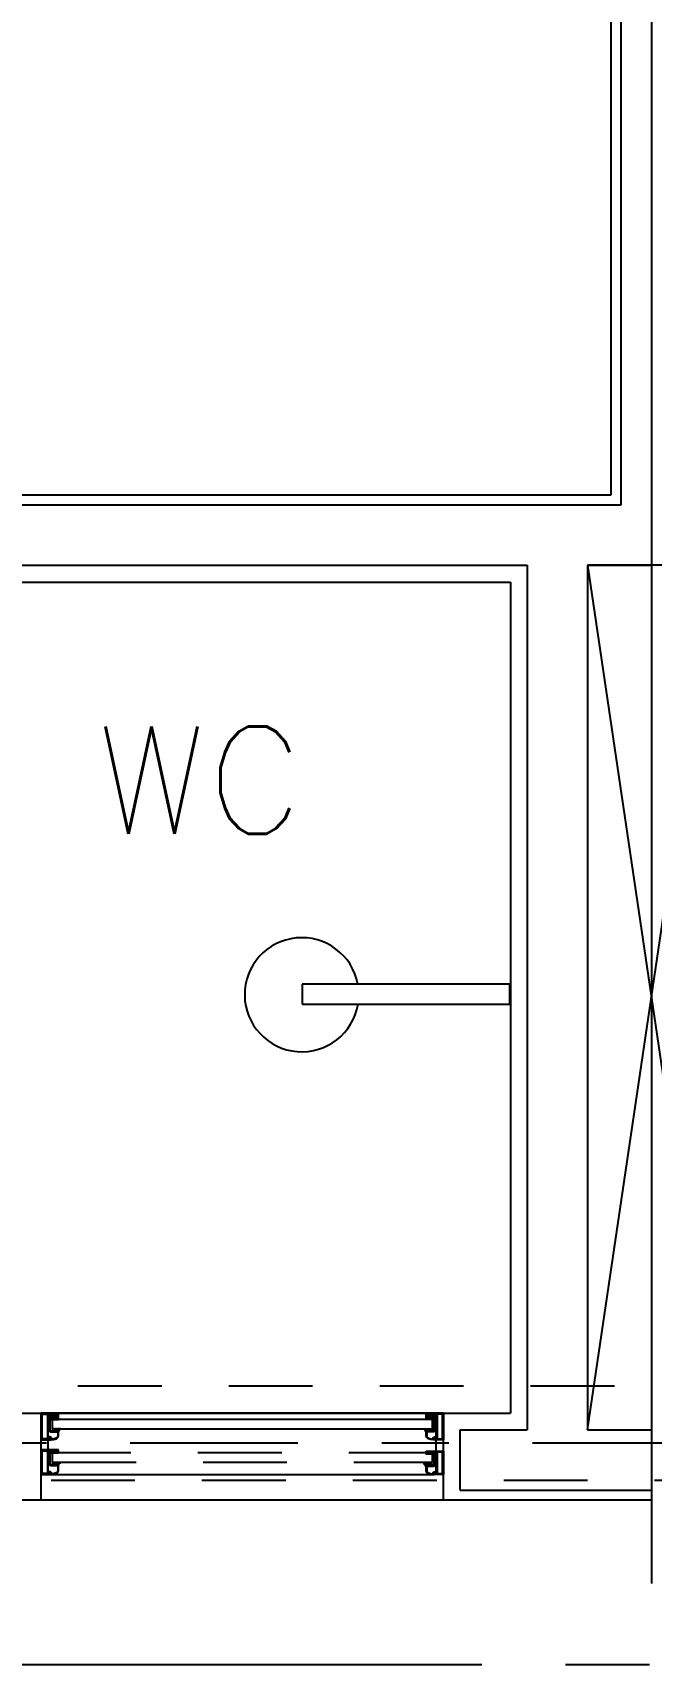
# Model space of a CAD drawing. Header units: millimetres. Extents: x 188.6 to 263.2, y 40.1 to 120.1.
# Drawn here: x 239.551 to 240.473, y 70.395 to 72.829 of the extents above; entities that cross this region are included whole.
import ezdxf

# ---------------------------------------------------------------- set-up
doc = ezdxf.new("R2010")
doc.units = ezdxf.units.MM
for name, pattern in [('ACAD_ISO14W100', [24, 12, -3, 0, -3, 0, -3, 0, -3]), ('CENTER2', [1.125, 0.75, -0.125, 0.125, -0.125]), ('DASHDOT2', [0.5, 0.25, -0.125, 0, -0.125]), ('HIDDEN2', [0.1875, 0.125, -0.0625]), ('XREF-TIPO$0$HIDDEN', [0.375, 0.25, -0.125])]:
    doc.linetypes.add(name, pattern=pattern)
for name, color, linetype in [('ARQ', 8, 'Continuous'), ('ARQ-TXT', 8, 'Continuous'), ('ESTR-VIGAS', 11, 'HIDDEN2'), ('ESTRUTURA', 7, 'Continuous'), ('GAS-TUBO-PISO', 6, 'CENTER2'), ('SPDA-MALHA', 162, 'ACAD_ISO14W100')]:
    doc.layers.add(name, color=color, linetype=linetype)
doc.styles.add('60-75', font='romans.shx', dxfattribs={"height": 0.12})

# ---------------------------------------------------------------- blocks, each defined once
blk = doc.blocks.new('XREF-TIPO$0$CHUVEIRO')
at = {"color": 0}
for p, q in [((216.39, 104.5817), (216.39, 104.8912)), ((216.39, 104.8912), (216.42, 104.8912)), ((216.42, 104.8912), (216.42, 104.5817)), ((216.39, 104.5817), (216.42, 104.5817))]:
    blk.add_line(p, q, dxfattribs=at)
at = {"color": 0, "extrusion": (0, 0, -1)}
blk.add_ellipse((216.4058, 104.8916), major_axis=(-0.0851, 0), ratio=1, start_param=4.898771, end_param=10.827741, dxfattribs=at)
blk = doc.blocks.new('XREF-TIPO$0$Z$W@#1289')
h = blk.add_hatch()
h.set_pattern_fill('ANSI31', color=0, scale=0.0003, style=0)
h.paths.add_polyline_path([(-0.0352, 0.0907), (-0.0242, 0.0907), (-0.0242, 0.0824), (-0.0334, 0.0824), (-0.0352, 0.0824)])
h = blk.add_hatch()
h.set_pattern_fill('ANSI31', color=0, scale=0.0003, style=0)
h.paths.add_polyline_path([(0.5352, 0.0824), (0.5352, 0.0907), (0.5242, 0.0907), (0.5242, 0.0824)])
h = blk.add_hatch()
h.set_pattern_fill('ANSI31', color=0, scale=0.0003, style=0)
h.paths.add_polyline_path([(-0.0352, 0.0324), (-0.0352, 0.0357), (-0.0242, 0.0357), (-0.0242, 0.0324), (-0.0255, 0.0324)])
h = blk.add_hatch()
h.set_pattern_fill('ANSI31', color=0, scale=0.0003, style=0)
h.paths.add_polyline_path([(0.5242, 0.0305), (0.5242, 0.0338), (0.5352, 0.0338), (0.5352, 0.0305), (0.5338, 0.0305)])
at = {"color": 0}
for p, q in [((-0.05, 0), (-0.05, 0.0919)), ((-0.0242, 0.0919), (0.5242, 0.0919)), ((-0.0392, 0.0369), (-0.0392, 0.0519)), ((0.5392, 0.035), (0.5392, 0.0519)), ((0.55, 0.035), (0.55, 0.0519)), ((-0.0392, 0), (-0.0392, 0.0353)), ((-0.0392, 0), (0.5356, 0))]:
    blk.add_line(p, q, dxfattribs=at)
for points in [[(-0.0242, 0.0919), (-0.05, 0.0919), (-0.05, 0.0519), (-0.0356, 0.0519, 0.446841), (-0.0352, 0.0523), (-0.0352, 0.0526, 0.480957), (-0.0357, 0.0531), (-0.0362, 0.0531), (-0.0362, 0.0547, 0.329606), (-0.0365, 0.0551), (-0.0367, 0.0552), (-0.0371, 0.0552), (-0.0373, 0.0549), (-0.0373, 0.0535, -0.409991), (-0.0377, 0.0531), (-0.0388, 0.0531, -0.414214), (-0.0392, 0.0535), (-0.0392, 0.0903, -0.414214), (-0.0388, 0.0907), (-0.0377, 0.0907, -0.414214), (-0.0373, 0.0903), (-0.0373, 0.0833, 0.414214), (-0.0369, 0.0829), (-0.0366, 0.0829, 0.414214), (-0.0362, 0.0833), (-0.0362, 0.0903, -0.414214), (-0.0358, 0.0907), (-0.0242, 0.0907), (-0.0242, 0.0919)], [(0.5242, 0.0919), (0.55, 0.0919), (0.55, 0.0519), (0.5356, 0.0519, -0.446841), (0.5352, 0.0523), (0.5352, 0.0526, -0.480957), (0.5357, 0.0531), (0.5362, 0.0531), (0.5362, 0.0547, -0.329606), (0.5365, 0.0551), (0.5367, 0.0552), (0.5371, 0.0552), (0.5373, 0.0549), (0.5373, 0.0535, 0.409991), (0.5377, 0.0531), (0.5388, 0.0531, 0.414214), (0.5392, 0.0535), (0.5392, 0.0903, 0.414214), (0.5388, 0.0907), (0.5377, 0.0907, 0.414214), (0.5373, 0.0903), (0.5373, 0.0833, -0.414214), (0.5369, 0.0829), (0.5366, 0.0829, -0.414214), (0.5362, 0.0833), (0.5362, 0.0903, 0.414214), (0.5358, 0.0907), (0.5242, 0.0907), (0.5242, 0.0919)], [(-0.0242, 0.0369), (-0.05, 0.0369), (-0.05, 0), (-0.0356, 0, 0.446841), (-0.0352, 0.0004), (-0.0352, 0.0007, 0.480957), (-0.0357, 0.0012), (-0.0362, 0.0012), (-0.0362, 0.0028, 0.329606), (-0.0365, 0.0032), (-0.0367, 0.0033), (-0.0371, 0.0033), (-0.0373, 0.003), (-0.0373, 0.0016, -0.409991), (-0.0377, 0.0012), (-0.0388, 0.0012, -0.414214), (-0.0392, 0.0016), (-0.0392, 0.0353, -0.414214), (-0.0388, 0.0357), (-0.0377, 0.0357, -0.414214), (-0.0373, 0.0353), (-0.0373, 0.0333, 0.414214), (-0.0369, 0.0329), (-0.0366, 0.0329, 0.414214), (-0.0362, 0.0333), (-0.0362, 0.0353, -0.414214), (-0.0358, 0.0357), (-0.0242, 0.0357), (-0.0242, 0.0369)], [(0.5242, 0.035), (0.55, 0.035), (0.55, 0), (0.5356, 0, -0.446841), (0.5352, 0.0004), (0.5352, 0.0007, -0.480957), (0.5357, 0.0012), (0.5362, 0.0012), (0.5362, 0.0028, -0.329606), (0.5365, 0.0032), (0.5367, 0.0033), (0.5371, 0.0033), (0.5373, 0.003), (0.5373, 0.0016, 0.409991), (0.5377, 0.0012), (0.5388, 0.0012, 0.414214), (0.5392, 0.0016), (0.5392, 0.0334, 0.414214), (0.5388, 0.0338), (0.5377, 0.0338, 0.414214), (0.5373, 0.0334), (0.5373, 0.0314, -0.414214), (0.5369, 0.031), (0.5366, 0.031, -0.414214), (0.5362, 0.0314), (0.5362, 0.0334, 0.414214), (0.5358, 0.0338), (0.5242, 0.0338), (0.5242, 0.035)]]:
    blk.add_lwpolyline(points, format="xyb", dxfattribs=at)
for points in [[(-0.0489, 0.0907), (-0.0403, 0.0907), (-0.0403, 0.0532), (-0.0489, 0.0532), (-0.0489, 0.0907)], [(-0.0486, 0.0904), (-0.0406, 0.0904), (-0.0406, 0.0535), (-0.0486, 0.0535)], [(-0.0242, 0.0907), (-0.0352, 0.0907), (-0.0352, 0.0824), (-0.0242, 0.0824)], [(-0.0334, 0.0684), (0.5338, 0.0684), (0.5338, 0.0824), (-0.0334, 0.0824)], [(0.5242, 0.0907), (0.5352, 0.0907), (0.5352, 0.0824), (0.5242, 0.0824)], [(0.5489, 0.0907), (0.5403, 0.0907), (0.5403, 0.0532), (0.5489, 0.0532), (0.5489, 0.0907)], [(0.5486, 0.0904), (0.5406, 0.0904), (0.5406, 0.0535), (0.5486, 0.0535)], [(-0.0489, 0.0357), (-0.0403, 0.0357), (-0.0403, 0.0013), (-0.0489, 0.0013), (-0.0489, 0.0357)], [(-0.0486, 0.0354), (-0.0406, 0.0354), (-0.0406, 0.0016), (-0.0486, 0.0016)], [(-0.0242, 0.0357), (-0.0352, 0.0357), (-0.0352, 0.0324), (-0.0242, 0.0324)], [(0.5242, 0.0338), (0.5352, 0.0338), (0.5352, 0.0305), (0.5242, 0.0305)], [(0.5489, 0.0338), (0.5403, 0.0338), (0.5403, 0.0013), (0.5489, 0.0013), (0.5489, 0.0338)], [(0.5486, 0.0335), (0.5406, 0.0335), (0.5406, 0.0016), (0.5486, 0.0016)]]:
    blk.add_lwpolyline(points, close=True, dxfattribs=at)
for points in [[(-0.0242, 0.0581), (-0.0242, 0.0654), (-0.0243, 0.0656), (-0.0246, 0.0658), (-0.0248, 0.0658), (-0.0251, 0.0656), (-0.0252, 0.0654), (-0.0252, 0.0648), (-0.0352, 0.0648), (-0.0359, 0.065), (-0.0362, 0.0658), (-0.0362, 0.0818), (-0.0365, 0.0825), (-0.0376, 0.0829), (-0.0378, 0.0834), (-0.0375, 0.0835), (-0.0374, 0.0838), (-0.0376, 0.0892), (-0.038, 0.0894), (-0.0383, 0.0894), (-0.0387, 0.0892), (-0.0388, 0.0839), (-0.0388, 0.0834), (-0.0383, 0.0822), (-0.0372, 0.0818), (-0.0372, 0.0658), (-0.0366, 0.0643), (-0.0352, 0.0638), (-0.0256, 0.0638), (-0.0253, 0.0636), (-0.0252, 0.0634), (-0.0252, 0.0581), (-0.0259, 0.0558), (-0.0276, 0.0544), (-0.0307, 0.0534), (-0.0338, 0.0529), (-0.0341, 0.053), (-0.0342, 0.0533), (-0.0342, 0.0539), (-0.0345, 0.0548), (-0.0352, 0.0556), (-0.0361, 0.0561), (-0.0364, 0.0562), (-0.0366, 0.0563), (-0.0384, 0.0563), (-0.0387, 0.0561), (-0.0388, 0.0557), (-0.0386, 0.0554), (-0.0378, 0.055), (-0.0376, 0.055), (-0.0374, 0.055), (-0.037, 0.0553), (-0.0366, 0.0553), (-0.0358, 0.0548), (-0.0356, 0.0545), (-0.0356, 0.0542), (-0.0362, 0.0539), (-0.0362, 0.0536), (-0.0361, 0.0534), (-0.0358, 0.0533), (-0.0352, 0.0533), (-0.0352, 0.0523), (-0.0351, 0.052), (-0.0348, 0.0519), (-0.0309, 0.0523), (-0.0272, 0.0535), (-0.025, 0.0553), (-0.0242, 0.0581)], [(0.5242, 0.0581), (0.5242, 0.0654), (0.5243, 0.0656), (0.5246, 0.0658), (0.5248, 0.0658), (0.5251, 0.0656), (0.5252, 0.0654), (0.5252, 0.0648), (0.5352, 0.0648), (0.5359, 0.065), (0.5362, 0.0658), (0.5362, 0.0818), (0.5365, 0.0825), (0.5376, 0.0829), (0.5378, 0.0834), (0.5375, 0.0835), (0.5374, 0.0838), (0.5376, 0.0892), (0.538, 0.0894), (0.5383, 0.0894), (0.5387, 0.0892), (0.5388, 0.0839), (0.5388, 0.0834), (0.5383, 0.0822), (0.5372, 0.0818), (0.5372, 0.0658), (0.5366, 0.0643), (0.5352, 0.0638), (0.5256, 0.0638), (0.5253, 0.0636), (0.5252, 0.0634), (0.5252, 0.0581), (0.5259, 0.0558), (0.5276, 0.0544), (0.5307, 0.0534), (0.5338, 0.0529), (0.5341, 0.053), (0.5342, 0.0533), (0.5342, 0.0539), (0.5345, 0.0548), (0.5352, 0.0556), (0.5361, 0.0561), (0.5364, 0.0562), (0.5366, 0.0563), (0.5384, 0.0563), (0.5387, 0.0561), (0.5388, 0.0557), (0.5386, 0.0554), (0.5378, 0.055), (0.5376, 0.055), (0.5374, 0.055), (0.537, 0.0553), (0.5366, 0.0553), (0.5358, 0.0548), (0.5356, 0.0545), (0.5356, 0.0542), (0.5362, 0.0539), (0.5362, 0.0536), (0.5361, 0.0534), (0.5358, 0.0533), (0.5352, 0.0533), (0.5352, 0.0523), (0.5351, 0.052), (0.5348, 0.0519), (0.5309, 0.0523), (0.5272, 0.0535), (0.525, 0.0553), (0.5242, 0.0581)], [(-0.0316, 0.0673), (-0.031, 0.0675), (-0.0303, 0.0676), (-0.0301, 0.0677), (-0.03, 0.068), (-0.0302, 0.0683), (-0.0311, 0.0683), (-0.0321, 0.068), (-0.033, 0.0674), (-0.0331, 0.0672), (-0.0331, 0.067), (-0.0328, 0.0664), (-0.0321, 0.0662), (-0.0291, 0.0662), (-0.0289, 0.0661), (-0.0289, 0.066), (-0.0289, 0.0659), (-0.0288, 0.0658), (-0.0287, 0.0657), (-0.0259, 0.0657), (-0.0257, 0.0658), (-0.0257, 0.0659), (-0.0257, 0.066), (-0.0256, 0.0661), (-0.0255, 0.0662), (-0.0244, 0.0662), (-0.0242, 0.0662), (-0.0242, 0.066), (-0.0242, 0.0646), (-0.0241, 0.0643), (-0.0238, 0.0642), (-0.0236, 0.0643), (-0.0234, 0.0645), (-0.0229, 0.0664), (-0.0223, 0.0672), (-0.0211, 0.0676), (-0.021, 0.0678), (-0.021, 0.0682), (-0.0212, 0.0683), (-0.0224, 0.0683), (-0.0231, 0.0681), (-0.0237, 0.0674), (-0.0237, 0.0674), (-0.0239, 0.0673), (-0.0252, 0.0673), (-0.0245, 0.0675), (-0.0239, 0.0676), (-0.0236, 0.0677), (-0.0235, 0.068), (-0.0235, 0.0682), (-0.0236, 0.0683), (-0.0247, 0.0683), (-0.0257, 0.0679), (-0.0265, 0.0674), (-0.0266, 0.0673), (-0.0268, 0.0673), (-0.0286, 0.0673), (-0.0279, 0.0675), (-0.0272, 0.0676), (-0.0269, 0.0677), (-0.0268, 0.068), (-0.0269, 0.0683), (-0.0281, 0.0683), (-0.0291, 0.068), (-0.0299, 0.0674), (-0.03, 0.0673), (-0.0302, 0.0673), (-0.0316, 0.0673)], [(0.5316, 0.0673), (0.531, 0.0675), (0.5303, 0.0676), (0.5301, 0.0677), (0.53, 0.068), (0.5302, 0.0683), (0.5311, 0.0683), (0.5321, 0.068), (0.533, 0.0674), (0.5331, 0.0672), (0.5331, 0.067), (0.5328, 0.0664), (0.5321, 0.0662), (0.5291, 0.0662), (0.5289, 0.0661), (0.5289, 0.066), (0.5289, 0.0659), (0.5288, 0.0658), (0.5287, 0.0657), (0.5259, 0.0657), (0.5257, 0.0658), (0.5257, 0.0659), (0.5257, 0.066), (0.5256, 0.0661), (0.5255, 0.0662), (0.5244, 0.0662), (0.5242, 0.0662), (0.5242, 0.066), (0.5242, 0.0646), (0.5241, 0.0643), (0.5238, 0.0642), (0.5236, 0.0643), (0.5234, 0.0645), (0.5229, 0.0664), (0.5223, 0.0672), (0.5211, 0.0676), (0.521, 0.0678), (0.521, 0.0682), (0.5212, 0.0683), (0.5224, 0.0683), (0.5231, 0.0681), (0.5237, 0.0674), (0.5237, 0.0674), (0.5239, 0.0673), (0.5252, 0.0673), (0.5245, 0.0675), (0.5239, 0.0676), (0.5236, 0.0677), (0.5235, 0.068), (0.5235, 0.0682), (0.5236, 0.0683), (0.5247, 0.0683), (0.5257, 0.0679), (0.5265, 0.0674), (0.5266, 0.0673), (0.5268, 0.0673), (0.5286, 0.0673), (0.5279, 0.0675), (0.5272, 0.0676), (0.5269, 0.0677), (0.5268, 0.068), (0.5269, 0.0683), (0.5281, 0.0683), (0.5291, 0.068), (0.5299, 0.0674), (0.53, 0.0673), (0.5302, 0.0673), (0.5316, 0.0673)], [(-0.0242, 0.0062), (-0.0242, 0.0154), (-0.0243, 0.0156), (-0.0246, 0.0158), (-0.0248, 0.0158), (-0.0251, 0.0156), (-0.0252, 0.0154), (-0.0252, 0.0148), (-0.0352, 0.0148), (-0.0359, 0.015), (-0.0362, 0.0158), (-0.0362, 0.0318), (-0.0365, 0.0325), (-0.0376, 0.0329), (-0.0378, 0.0334), (-0.0375, 0.0335), (-0.0374, 0.0338), (-0.0376, 0.0342), (-0.038, 0.0344), (-0.0383, 0.0344), (-0.0387, 0.0342), (-0.0388, 0.0339), (-0.0388, 0.0334), (-0.0383, 0.0322), (-0.0372, 0.0318), (-0.0372, 0.0158), (-0.0366, 0.0143), (-0.0352, 0.0138), (-0.0256, 0.0138), (-0.0253, 0.0136), (-0.0252, 0.0134), (-0.0252, 0.0062), (-0.0259, 0.0039), (-0.0276, 0.0025), (-0.0307, 0.0015), (-0.0338, 0.001), (-0.034, 0.0011), (-0.0342, 0.0014), (-0.0342, 0.002), (-0.0345, 0.0029), (-0.0352, 0.0037), (-0.0361, 0.0042), (-0.0364, 0.0043), (-0.0366, 0.0044), (-0.0384, 0.0044), (-0.0387, 0.0042), (-0.0388, 0.0038), (-0.0386, 0.0035), (-0.0378, 0.0031), (-0.0376, 0.0031), (-0.0374, 0.0031), (-0.037, 0.0034), (-0.0366, 0.0034), (-0.0358, 0.0029), (-0.0356, 0.0026), (-0.0356, 0.0023), (-0.0362, 0.002), (-0.0362, 0.0017), (-0.0361, 0.0015), (-0.0358, 0.0013), (-0.0352, 0.0013), (-0.0352, 0.0004), (-0.0351, 0.0001), (-0.0348, 0), (-0.0309, 0.0004), (-0.0272, 0.0016), (-0.025, 0.0034), (-0.0242, 0.0062)], [(0.5242, 0.0062), (0.5242, 0.0135), (0.5243, 0.0137), (0.5246, 0.0139), (0.5248, 0.0139), (0.5251, 0.0137), (0.5252, 0.0135), (0.5252, 0.0129), (0.5352, 0.0129), (0.5359, 0.0131), (0.5362, 0.0139), (0.5362, 0.0299), (0.5365, 0.0306), (0.5376, 0.031), (0.5378, 0.0315), (0.5375, 0.0316), (0.5374, 0.0319), (0.5376, 0.0323), (0.538, 0.0325), (0.5383, 0.0325), (0.5387, 0.0323), (0.5388, 0.032), (0.5388, 0.0315), (0.5383, 0.0303), (0.5372, 0.0299), (0.5372, 0.0139), (0.5366, 0.0124), (0.5352, 0.0119), (0.5256, 0.0119), (0.5253, 0.0117), (0.5252, 0.0115), (0.5252, 0.0062), (0.5259, 0.0039), (0.5276, 0.0025), (0.5307, 0.0015), (0.5338, 0.001), (0.5341, 0.0011), (0.5342, 0.0014), (0.5342, 0.002), (0.5345, 0.0029), (0.5352, 0.0037), (0.5361, 0.0042), (0.5364, 0.0043), (0.5366, 0.0044), (0.5384, 0.0044), (0.5387, 0.0042), (0.5388, 0.0038), (0.5386, 0.0035), (0.5378, 0.0031), (0.5376, 0.0031), (0.5374, 0.0031), (0.537, 0.0034), (0.5366, 0.0034), (0.5358, 0.0029), (0.5356, 0.0026), (0.5356, 0.0023), (0.5362, 0.002), (0.5362, 0.0017), (0.5361, 0.0015), (0.5358, 0.0013), (0.5352, 0.0013), (0.5352, 0.0004), (0.5351, 0.0001), (0.5348, 0), (0.5309, 0.0004), (0.5272, 0.0016), (0.525, 0.0034), (0.5242, 0.0062)], [(-0.0316, 0.0173), (-0.031, 0.0175), (-0.0303, 0.0176), (-0.0301, 0.0177), (-0.03, 0.018), (-0.0302, 0.0183), (-0.0311, 0.0183), (-0.0321, 0.018), (-0.033, 0.0174), (-0.0331, 0.0172), (-0.0331, 0.017), (-0.0328, 0.0164), (-0.0321, 0.0162), (-0.029, 0.0162), (-0.0289, 0.0161), (-0.0288, 0.016), (-0.0288, 0.0159), (-0.0288, 0.0158), (-0.0286, 0.0157), (-0.0258, 0.0157), (-0.0257, 0.0158), (-0.0256, 0.0159), (-0.0256, 0.016), (-0.0256, 0.0161), (-0.0254, 0.0162), (-0.0244, 0.0162), (-0.0242, 0.0162), (-0.0242, 0.016), (-0.0242, 0.0146), (-0.0241, 0.0143), (-0.0238, 0.0142), (-0.0236, 0.0143), (-0.0234, 0.0145), (-0.0229, 0.0164), (-0.0223, 0.0172), (-0.0211, 0.0176), (-0.021, 0.0178), (-0.021, 0.0182), (-0.0212, 0.0183), (-0.0224, 0.0183), (-0.0231, 0.0181), (-0.0237, 0.0174), (-0.0237, 0.0174), (-0.0239, 0.0173), (-0.0252, 0.0173), (-0.0245, 0.0175), (-0.0239, 0.0176), (-0.0236, 0.0177), (-0.0235, 0.018), (-0.0235, 0.0182), (-0.0236, 0.0183), (-0.0247, 0.0183), (-0.0257, 0.0179), (-0.0265, 0.0174), (-0.0266, 0.0173), (-0.0268, 0.0173), (-0.0286, 0.0173), (-0.0279, 0.0175), (-0.0272, 0.0176), (-0.0269, 0.0177), (-0.0268, 0.018), (-0.0269, 0.0183), (-0.0281, 0.0183), (-0.0291, 0.018), (-0.0299, 0.0174), (-0.03, 0.0173), (-0.0302, 0.0173), (-0.0316, 0.0173)], [(0.5316, 0.0154), (0.531, 0.0156), (0.5303, 0.0157), (0.5301, 0.0158), (0.53, 0.0161), (0.5302, 0.0164), (0.5311, 0.0164), (0.5321, 0.0161), (0.533, 0.0155), (0.5331, 0.0153), (0.5331, 0.0151), (0.5328, 0.0145), (0.5321, 0.0143), (0.529, 0.0143), (0.5289, 0.0142), (0.5288, 0.0141), (0.5288, 0.014), (0.5288, 0.0139), (0.5286, 0.0138), (0.5258, 0.0138), (0.5257, 0.0139), (0.5256, 0.014), (0.5256, 0.0141), (0.5256, 0.0142), (0.5254, 0.0143), (0.5244, 0.0143), (0.5242, 0.0142), (0.5242, 0.0141), (0.5242, 0.0127), (0.5241, 0.0124), (0.5238, 0.0123), (0.5236, 0.0124), (0.5234, 0.0126), (0.5229, 0.0145), (0.5223, 0.0153), (0.5211, 0.0157), (0.521, 0.0159), (0.521, 0.0162), (0.5212, 0.0164), (0.5224, 0.0164), (0.5231, 0.0161), (0.5237, 0.0155), (0.5237, 0.0155), (0.5239, 0.0154), (0.5252, 0.0154), (0.5245, 0.0156), (0.5239, 0.0157), (0.5236, 0.0158), (0.5235, 0.0161), (0.5235, 0.0163), (0.5236, 0.0164), (0.5247, 0.0164), (0.5257, 0.016), (0.5265, 0.0155), (0.5266, 0.0154), (0.5268, 0.0154), (0.5286, 0.0154), (0.5279, 0.0156), (0.5272, 0.0157), (0.5269, 0.0158), (0.5268, 0.0161), (0.5269, 0.0164), (0.5281, 0.0164), (0.5291, 0.0161), (0.5299, 0.0155), (0.53, 0.0154), (0.5302, 0.0154), (0.5316, 0.0154)]]:
    blk.add_lwpolyline(points, dxfattribs=at)
at = {"color": 0, "linetype": 'XREF-TIPO$0$HIDDEN', "ltscale": 0.5}
blk.add_lwpolyline([(-0.0334, 0.0184), (0.5338, 0.0184), (0.5338, 0.0324), (-0.0334, 0.0324)], close=True, dxfattribs=at)
blk = doc.blocks.new('ESTR-TP-29.09.2016')
at = {"layer": 'ESTR-VIGAS'}
for points in [[(35.365, 11.2952), (33.4, 11.2952)], [(33.4, 11.1552), (35.365, 11.1552)]]:
    blk.add_lwpolyline(points, dxfattribs=at)

msp = doc.modelspace()

# ---------------------------------------------------------------- linework, layer by layer
at = {"layer": 'ARQ'}
for p, q in [((240.4732, 77.0313), (240.4732, 70.5153)), ((240.4732, 77.0313), (240.4732, 70.5153)), ((240.4132, 72.1396), (240.4132, 75.6796)), ((240.4132, 72.1396), (240.4132, 75.6796)), ((240.4282, 72.1246), (240.4282, 75.6946)), ((240.4282, 72.1246), (240.4282, 75.6946)), ((238.5432, 72.1396), (240.4132, 72.1396)), ((238.5432, 72.1396), (240.4132, 72.1396)), ((238.5582, 72.1246), (240.4282, 72.1246)), ((238.5582, 72.1246), (240.4282, 72.1246)), ((238.5582, 72.0346), (240.2882, 72.0346)), ((238.5582, 72.0346), (240.2882, 72.0346)), ((240.2882, 72.0346), (240.2882, 70.7446)), ((240.2882, 72.0346), (240.2882, 70.7446)), ((240.3782, 72.0346), (240.4732, 72.0346)), ((240.3782, 72.0346), (240.3782, 70.7446)), ((240.3782, 70.7446), (240.5682, 72.0346)), ((240.5682, 72.0346), (240.3782, 72.0346)), ((240.3782, 72.0346), (240.5682, 70.7446)), ((240.3782, 72.0346), (240.4732, 72.0346)), ((240.3782, 72.0346), (240.3782, 70.7446)), ((240.3782, 70.7446), (240.5682, 72.0346)), ((240.5682, 72.0346), (240.3782, 72.0346)), ((240.3782, 72.0346), (240.5682, 70.7446)), ((238.5032, 72.0096), (240.2632, 72.0096)), ((238.5032, 72.0096), (240.2632, 72.0096)), ((240.2632, 72.0096), (240.2632, 70.7696)), ((240.2632, 72.0096), (240.2632, 70.7696)), ((239.4632, 70.7696), (239.5632, 70.7696)), ((239.4632, 70.7696), (239.5632, 70.7696)), ((239.5632, 70.6396), (239.5632, 70.7696)), ((240.1632, 70.7696), (239.5632, 70.7696)), ((239.5632, 70.6396), (239.5632, 70.7696)), ((240.1632, 70.7696), (239.5632, 70.7696)), ((239.5632, 70.6396), (239.5632, 70.7696)), ((240.1632, 70.7696), (239.5632, 70.7696)), ((239.5632, 70.6396), (239.5632, 70.7696)), ((240.1632, 70.7696), (239.5632, 70.7696)), ((240.1632, 70.6396), (240.1632, 70.7696)), ((240.1632, 70.7696), (240.2632, 70.7696)), ((240.1632, 70.6396), (240.1632, 70.7696)), ((240.1632, 70.7696), (240.2632, 70.7696)), ((240.1882, 70.6546), (240.1882, 70.7446)), ((240.1882, 70.7446), (240.2882, 70.7446)), ((240.1882, 70.7446), (240.2882, 70.7446)), ((240.1882, 70.6546), (240.1882, 70.7446)), ((240.1882, 70.7446), (240.2882, 70.7446)), ((240.1882, 70.7446), (240.2882, 70.7446)), ((240.3782, 70.7446), (240.4732, 70.7446)), ((240.3782, 70.7446), (240.4732, 70.7446)), ((239.5632, 70.6396), (239.3528, 70.6396)), ((239.5632, 70.6396), (239.3528, 70.6396)), ((240.1632, 70.6396), (239.5632, 70.6396)), ((240.1632, 70.6396), (239.5632, 70.6396)), ((240.4732, 70.6396), (240.1632, 70.6396)), ((240.4732, 70.6396), (240.1632, 70.6396)), ((240.1882, 70.6546), (240.4732, 70.6546)), ((240.1882, 70.6546), (240.4732, 70.6546))]:
    msp.add_line(p, q, dxfattribs=at)
at = {"layer": 'GAS-TUBO-PISO'}
msp.add_line((237.2202, 70.3946), (242.2036, 70.3946), dxfattribs=at)
at = {"layer": 'SPDA-MALHA', "linetype": 'DASHDOT2'}
msp.add_lwpolyline([(237.2962, 70.7253), (245.5145, 70.7253)], dxfattribs=at)

# ---------------------------------------------------------------- block references
at = {"layer": 'ARQ', "xscale": -1, "rotation": 90}
msp.add_blockref('XREF-TIPO$0$CHUVEIRO', (344.8435, 287.7996), dxfattribs=at)
msp.add_blockref('XREF-TIPO$0$CHUVEIRO', (344.8435, 287.7996), dxfattribs=at)
at = {"layer": 'ARQ'}
msp.add_blockref('XREF-TIPO$0$Z$W@#1289', (239.6132, 70.6777), dxfattribs=at)
msp.add_blockref('XREF-TIPO$0$Z$W@#1289', (239.6132, 70.6777), dxfattribs=at)
at = {"layer": 'ESTRUTURA'}
msp.add_blockref('ESTR-TP-29.09.2016', (205.9531, 59.5144), dxfattribs=at)

# ---------------------------------------------------------------- texts
at = {"layer": 'ARQ-TXT', "style": '60-75'}
msp.add_text('WC', height=0.16, dxfattribs=at).set_placement((239.6458, 71.634))

doc.saveas('drawing.dxf')
